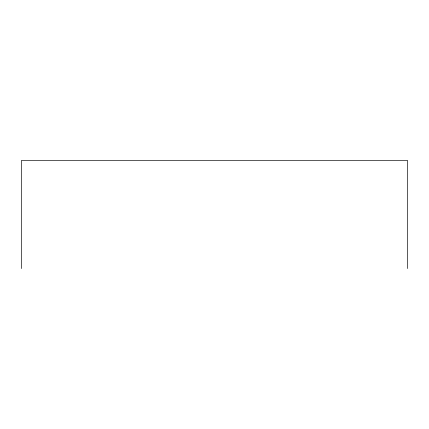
<?xml version="1.0" encoding="UTF-8"?>
<svg xmlns="http://www.w3.org/2000/svg" width="429" height="429" viewBox="0 0 429 429"><rect width="100%" height="100%" fill="white"/><g stroke="black" fill="none" stroke-linecap="round" stroke-linejoin="round"><path stroke-width="0.64" d="M407.55 268.549L407.55 160.451L21.45 160.451L21.45 268.549"/></g></svg>
